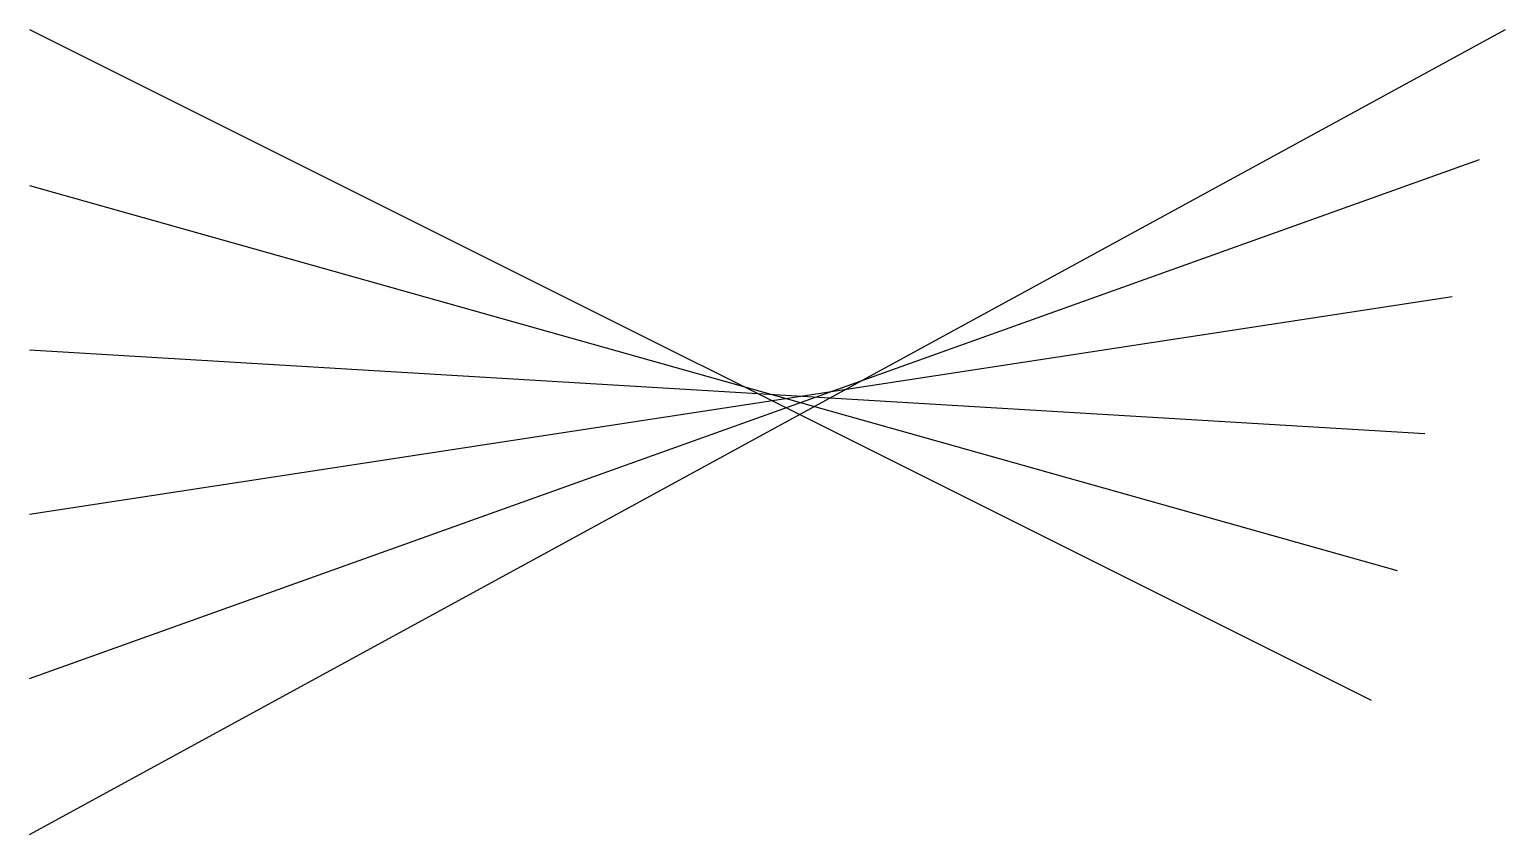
# Model space of a CAD drawing. Units: millimetres at full size, sheet at 1:100. Extents: x -15551 to -2082, y -4714 to 2633.
import ezdxf

# ---------------------------------------------------------------- set-up
doc = ezdxf.new("R2010")
doc.units = ezdxf.units.MM
doc.header["$LTSCALE"] = 100
doc.layers.add('0-0', color=7, linetype='Continuous')

msp = doc.modelspace()

# ---------------------------------------------------------------- linework, layer by layer
at = {"layer": '0-0'}
for p, q in [((-15551, 2632.7), (-3306.1, -3489.8)), ((-15551, -4714.3), (-2081.6, 2632.7)), ((-15551, -3290.8), (-2318.9, 1446.4)), ((-15551, 1209.2), (-3068.9, -2303.6)), ((-15551, -1790.8), (-2568.9, 196.4)), ((-15551, -290.8), (-2818.9, -1053.6))]:
    msp.add_line(p, q, dxfattribs=at)

doc.saveas('drawing.dxf')
